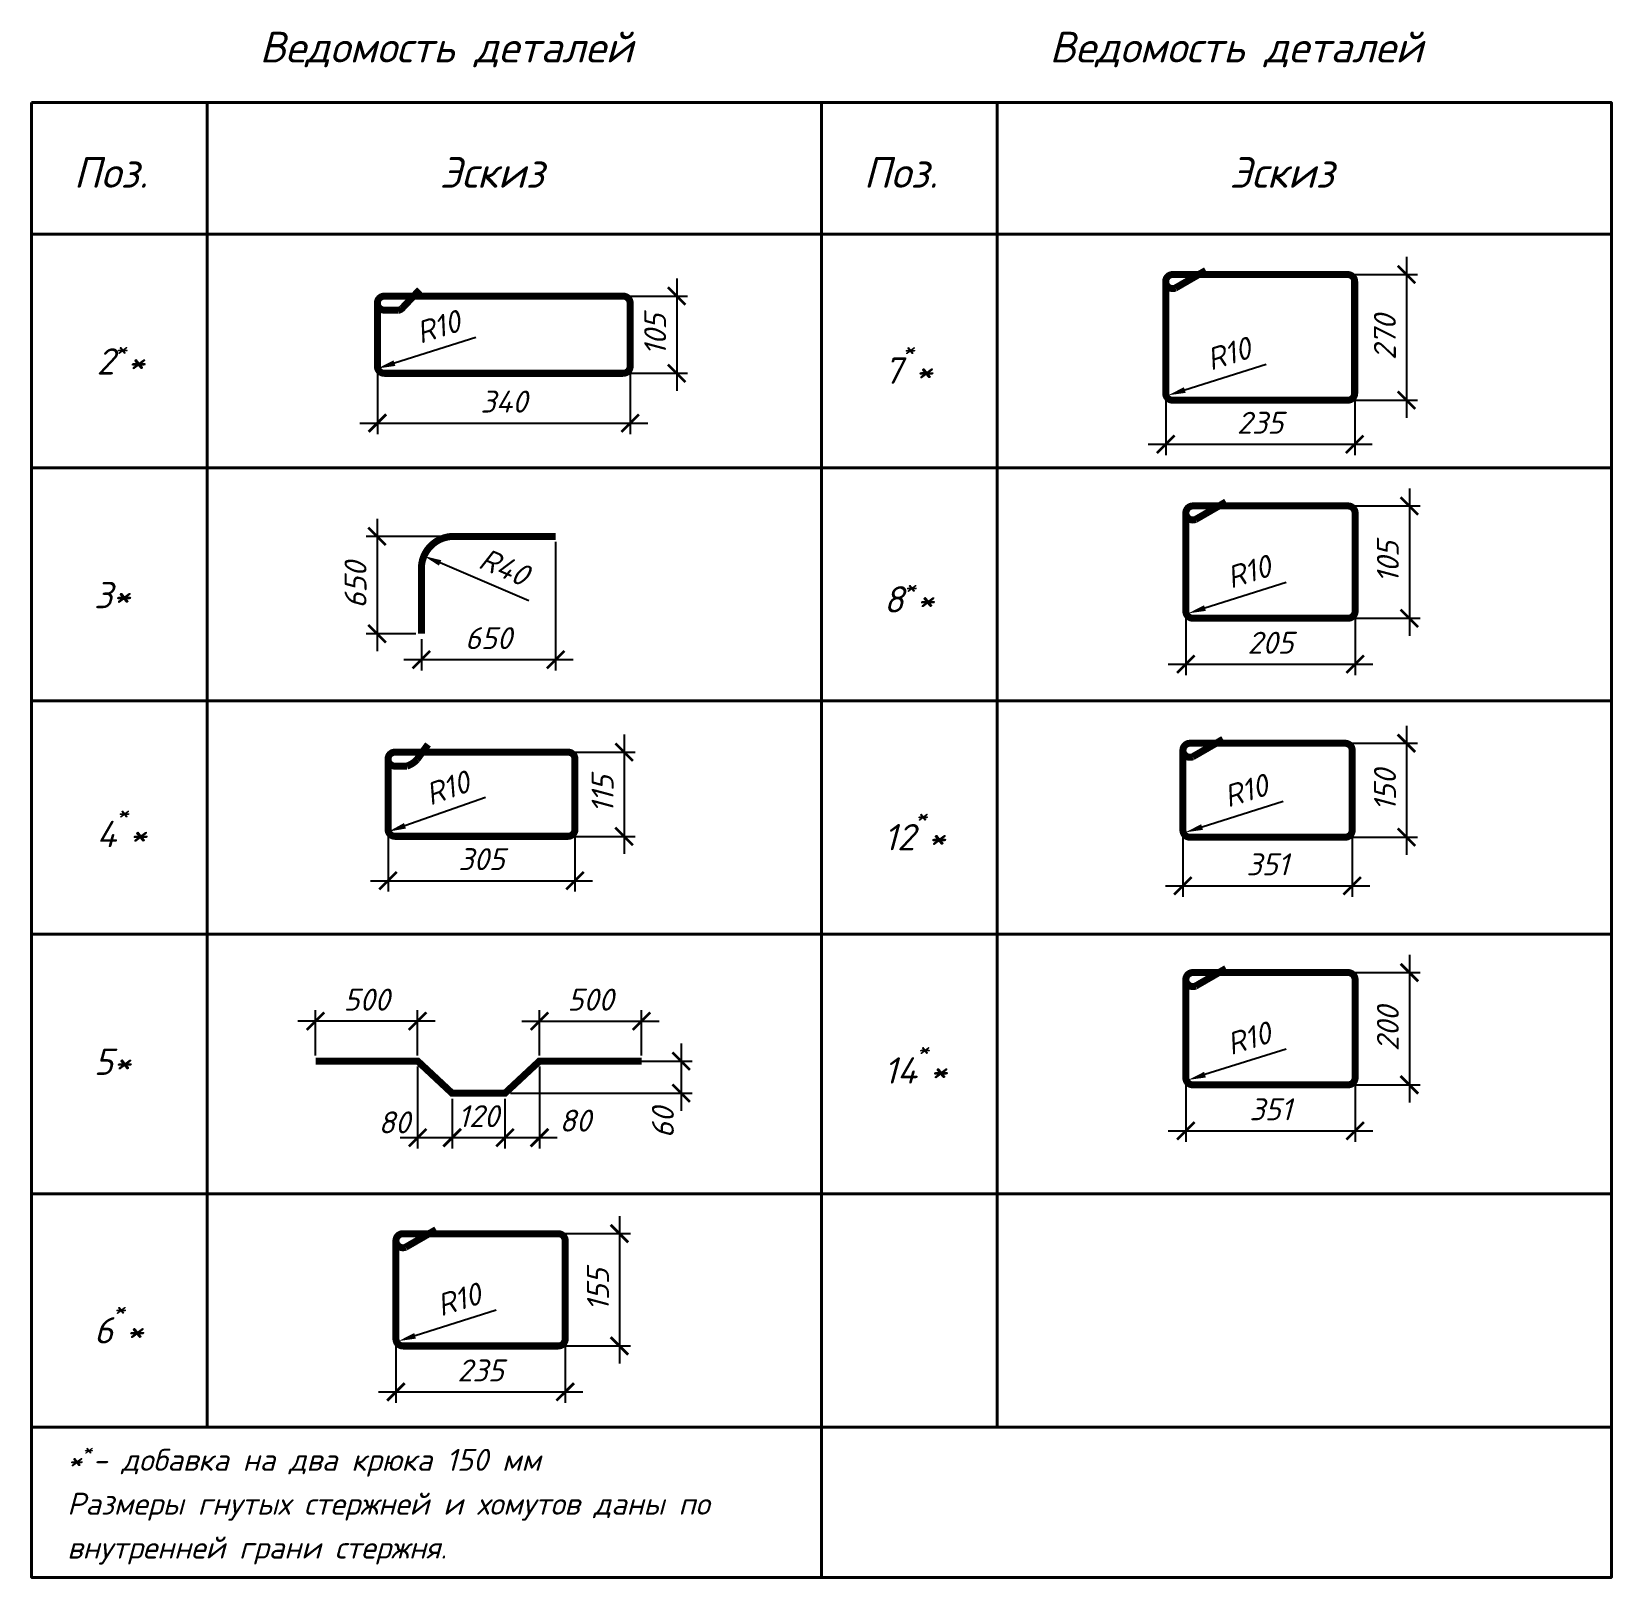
# Model space of a CAD drawing. Header units: millimetres. Extents: x -69292 to 68568, y 17750 to 120236.
# Drawn here: x -69292 to -51292, y 53268 to 70886 of the extents above; entities that cross this region are included whole.
import ezdxf

# ---------------------------------------------------------------- set-up
doc = ezdxf.new("R2010")
doc.units = ezdxf.units.MM
doc.header["$PDMODE"] = 3
doc.layers.get('0').update_dxf_attribs({"lineweight": 5})
doc.layers.get('Defpoints').update_dxf_attribs({"lineweight": 0})
for name, color, linetype, lineweight in [('#Dimensions', 7, 'Continuous', 9), ('#Арматура', 152, 'Continuous', 30), ('k_ Рамка', 251, 'Continuous', 40)]:
    doc.layers.add(name, color=color, linetype=linetype, lineweight=lineweight)
doc.styles.add('STEP PR', font='isocpeui.ttf')
doc.dimstyles.new('SPDS', dxfattribs={"dimscale": 10, "dimtxt": 2.5, "dimasz": 2, "dimexe": 1.25, "dimexo": 0.625, "dimtad": 1, "dimdec": 0, "dimrnd": 0.001, "dimtxsty": 'STEP PR', "dimblk": 'ARCHTICK', "dimcen": 2.5, "dimdle": 2, "dimclrd": 256, "dimclre": 256, "dimclrt": 7, "dimadec": 0, "dimazin": 2, "dimtfac": 0.75, "dimtdec": 0, "dimtmove": 1, "dimatfit": 3, "dimfxl": 1, "dimtolj": 1, "dimarcsym": 1})

# ---------------------------------------------------------------- blocks, each defined once
blk = doc.blocks.new('_ArchTick')
at = {"color": 0, "linetype": 'ByBlock', "const_width": 0.15}
blk.add_lwpolyline([(-0.5, -0.5), (0.5, 0.5)], dxfattribs=at)
blk = doc.blocks.new('*D366')
at = {"layer": '#Dimensions', "lineweight": -2, "transparency": 16777216}
for p, q in [((-56370, 66884), (-56370, 66058)), ((-54217, 66884), (-54217, 66058)), ((-56570, 66183), (-54017, 66183))]:
    blk.add_line(p, q, dxfattribs=at)
at = {"layer": 'Defpoints', "color": 0, "transparency": 16777216}
for p in [(-56370, 66946), (-54217, 66946), (-54217, 66183)]:
    blk.add_point(p, dxfattribs=at)
at = {"layer": '#Dimensions', "lineweight": -2, "transparency": 16777216, "xscale": 200, "yscale": 200, "zscale": 200, "rotation": 180}
blk.add_blockref('_ArchTick', (-56370, 66183), dxfattribs=at)
at = {"layer": '#Dimensions', "lineweight": -2, "transparency": 16777216, "xscale": 200, "yscale": 200, "zscale": 200}
blk.add_blockref('_ArchTick', (-54217, 66183), dxfattribs=at)
at = {"layer": '#Dimensions', "transparency": 16777216, "insert": (-55294, 66428), "char_height": 250, "attachment_point": 5, "style": 'STEP PR'}
blk.add_mtext('\\A1;235', dxfattribs=at)
blk = doc.blocks.new('*D367')
at = {"layer": '#Dimensions', "lineweight": -2, "transparency": 16777216}
for p, q in [((-53627, 68318), (-53627, 66485)), ((-54486, 68118), (-53502, 68118)), ((-54486, 66685), (-53502, 66685))]:
    blk.add_line(p, q, dxfattribs=at)
at = {"layer": 'Defpoints', "color": 0, "transparency": 16777216}
for p in [(-54548, 68118), (-54548, 66685), (-53627, 66685)]:
    blk.add_point(p, dxfattribs=at)
at = {"layer": '#Dimensions', "lineweight": -2, "transparency": 16777216, "xscale": 200, "yscale": 200, "zscale": 200}
for p, rotation in [((-53627, 68118), 90), ((-53627, 66685), 270)]:
    blk.add_blockref('_ArchTick', p, dxfattribs=dict(at, rotation=rotation))
at = {"layer": '#Dimensions', "transparency": 16777216, "insert": (-53873, 67401), "char_height": 250, "attachment_point": 5, "rotation": 90, "style": 'STEP PR'}
blk.add_mtext('\\A1;270', dxfattribs=at)
blk = doc.blocks.new('*D361')
at = {"layer": '#Dimensions', "lineweight": -2, "transparency": 16777216}
blk.add_line((-55226, 67093), (-56153, 66801), dxfattribs=at)
at = {"layer": '#Dimensions', "transparency": 16777216}
blk.add_solid([(-56163, 66833), (-56143, 66769), (-56343, 66741)], dxfattribs=at)
at = {"layer": 'Defpoints', "color": 0, "transparency": 16777216}
for p in [(-56343, 66741), (-56267, 66765)]:
    blk.add_point(p, dxfattribs=at)
at = {"layer": '#Dimensions', "transparency": 16777216, "insert": (-55655, 67215), "char_height": 250, "attachment_point": 5, "rotation": 17.5041, "style": 'STEP PR'}
blk.add_mtext('\\A1;R10', dxfattribs=at)
blk = doc.blocks.new('*D368')
at = {"layer": '#Dimensions', "lineweight": -2, "transparency": 16777216}
for p, q in [((-56141, 59059), (-56141, 58233)), ((-54212, 59059), (-54212, 58233)), ((-56341, 58358), (-54012, 58358))]:
    blk.add_line(p, q, dxfattribs=at)
at = {"layer": 'Defpoints', "color": 0, "transparency": 16777216}
for p in [(-56141, 59121), (-54212, 59121), (-54212, 58358)]:
    blk.add_point(p, dxfattribs=at)
at = {"layer": '#Dimensions', "lineweight": -2, "transparency": 16777216, "xscale": 200, "yscale": 200, "zscale": 200, "rotation": 180}
blk.add_blockref('_ArchTick', (-56141, 58358), dxfattribs=at)
at = {"layer": '#Dimensions', "lineweight": -2, "transparency": 16777216, "xscale": 200, "yscale": 200, "zscale": 200}
blk.add_blockref('_ArchTick', (-54212, 58358), dxfattribs=at)
at = {"layer": '#Dimensions', "transparency": 16777216, "insert": (-55176, 58603), "char_height": 250, "attachment_point": 5, "style": 'STEP PR'}
blk.add_mtext('\\A1;351', dxfattribs=at)
blk = doc.blocks.new('*D369')
at = {"layer": '#Dimensions', "lineweight": -2, "transparency": 16777216}
for p, q in [((-53594, 60362), (-53594, 58682)), ((-54453, 60162), (-53469, 60162)), ((-54453, 58882), (-53469, 58882))]:
    blk.add_line(p, q, dxfattribs=at)
at = {"layer": 'Defpoints', "color": 0, "transparency": 16777216}
for p in [(-54515, 60162), (-54515, 58882), (-53594, 58882)]:
    blk.add_point(p, dxfattribs=at)
at = {"layer": '#Dimensions', "lineweight": -2, "transparency": 16777216, "xscale": 200, "yscale": 200, "zscale": 200}
for p, rotation in [((-53594, 60162), 90), ((-53594, 58882), 270)]:
    blk.add_blockref('_ArchTick', p, dxfattribs=dict(at, rotation=rotation))
at = {"layer": '#Dimensions', "transparency": 16777216, "insert": (-53839, 59522), "char_height": 250, "attachment_point": 5, "rotation": 90, "style": 'STEP PR'}
blk.add_mtext('\\A1;200', dxfattribs=at)
blk = doc.blocks.new('*D362')
at = {"layer": '#Dimensions', "lineweight": -2, "transparency": 16777216}
blk.add_line((-54997, 59290), (-55923, 58998), dxfattribs=at)
at = {"layer": '#Dimensions', "transparency": 16777216}
blk.add_solid([(-55933, 59030), (-55913, 58966), (-56113, 58938)], dxfattribs=at)
at = {"layer": 'Defpoints', "color": 0, "transparency": 16777216}
for p in [(-56113, 58938), (-56037, 58962)]:
    blk.add_point(p, dxfattribs=at)
at = {"layer": '#Dimensions', "transparency": 16777216, "insert": (-55426, 59412), "char_height": 250, "attachment_point": 5, "rotation": 17.5041, "style": 'STEP PR'}
blk.add_mtext('\\A1;R10', dxfattribs=at)
blk = doc.blocks.new('*D370')
at = {"layer": '#Dimensions', "lineweight": -2, "transparency": 16777216}
for p, q in [((-56174, 61851), (-56174, 61025)), ((-54245, 61851), (-54245, 61025)), ((-56374, 61150), (-54045, 61150))]:
    blk.add_line(p, q, dxfattribs=at)
at = {"layer": 'Defpoints', "color": 0, "transparency": 16777216}
for p in [(-56174, 61914), (-54245, 61914), (-54245, 61150)]:
    blk.add_point(p, dxfattribs=at)
at = {"layer": '#Dimensions', "lineweight": -2, "transparency": 16777216, "xscale": 200, "yscale": 200, "zscale": 200, "rotation": 180}
blk.add_blockref('_ArchTick', (-56174, 61150), dxfattribs=at)
at = {"layer": '#Dimensions', "lineweight": -2, "transparency": 16777216, "xscale": 200, "yscale": 200, "zscale": 200}
blk.add_blockref('_ArchTick', (-54245, 61150), dxfattribs=at)
at = {"layer": '#Dimensions', "transparency": 16777216, "insert": (-55210, 61395), "char_height": 250, "attachment_point": 5, "style": 'STEP PR'}
blk.add_mtext('\\A1;351', dxfattribs=at)
blk = doc.blocks.new('*D371')
at = {"layer": '#Dimensions', "lineweight": -2, "transparency": 16777216}
for p, q in [((-53627, 62975), (-53627, 61504)), ((-54486, 62775), (-53502, 62775)), ((-54486, 61704), (-53502, 61704))]:
    blk.add_line(p, q, dxfattribs=at)
at = {"layer": 'Defpoints', "color": 0, "transparency": 16777216}
for p in [(-54548, 62775), (-54548, 61704), (-53627, 61704)]:
    blk.add_point(p, dxfattribs=at)
at = {"layer": '#Dimensions', "lineweight": -2, "transparency": 16777216, "xscale": 200, "yscale": 200, "zscale": 200}
for p, rotation in [((-53627, 62775), 90), ((-53627, 61704), 270)]:
    blk.add_blockref('_ArchTick', p, dxfattribs=dict(at, rotation=rotation))
at = {"layer": '#Dimensions', "transparency": 16777216, "insert": (-53872, 62239), "char_height": 250, "attachment_point": 5, "rotation": 90, "style": 'STEP PR'}
blk.add_mtext('\\A1;150\\P', dxfattribs=at)
blk = doc.blocks.new('*D363')
at = {"layer": '#Dimensions', "lineweight": -2, "transparency": 16777216}
blk.add_line((-55030, 62112), (-55956, 61820), dxfattribs=at)
at = {"layer": '#Dimensions', "transparency": 16777216}
blk.add_solid([(-55966, 61852), (-55946, 61788), (-56146, 61760)], dxfattribs=at)
at = {"layer": 'Defpoints', "color": 0, "transparency": 16777216}
for p in [(-56146, 61760), (-56070, 61784)]:
    blk.add_point(p, dxfattribs=at)
at = {"layer": '#Dimensions', "transparency": 16777216, "insert": (-55459, 62234), "char_height": 250, "attachment_point": 5, "rotation": 17.5041, "style": 'STEP PR'}
blk.add_mtext('\\A1;R10', dxfattribs=at)
blk = doc.blocks.new('*D364')
at = {"layer": '#Dimensions', "lineweight": -2, "transparency": 16777216}
for p, q in [((-56141, 64377), (-56141, 63551)), ((-54212, 64377), (-54212, 63551)), ((-56341, 63676), (-54012, 63676))]:
    blk.add_line(p, q, dxfattribs=at)
at = {"layer": 'Defpoints', "color": 0, "transparency": 16777216}
for p in [(-56141, 64439), (-54212, 64439), (-54212, 63676)]:
    blk.add_point(p, dxfattribs=at)
at = {"layer": '#Dimensions', "lineweight": -2, "transparency": 16777216, "xscale": 200, "yscale": 200, "zscale": 200, "rotation": 180}
blk.add_blockref('_ArchTick', (-56141, 63676), dxfattribs=at)
at = {"layer": '#Dimensions', "lineweight": -2, "transparency": 16777216, "xscale": 200, "yscale": 200, "zscale": 200}
blk.add_blockref('_ArchTick', (-54212, 63676), dxfattribs=at)
at = {"layer": '#Dimensions', "transparency": 16777216, "insert": (-55176, 63921), "char_height": 250, "attachment_point": 5, "style": 'STEP PR'}
blk.add_mtext('\\A1;205', dxfattribs=at)
blk = doc.blocks.new('*D365')
at = {"layer": '#Dimensions', "lineweight": -2, "transparency": 16777216}
for p, q in [((-53594, 65680), (-53594, 64000)), ((-54453, 65480), (-53469, 65480)), ((-54453, 64200), (-53469, 64200))]:
    blk.add_line(p, q, dxfattribs=at)
at = {"layer": 'Defpoints', "color": 0, "transparency": 16777216}
for p in [(-54515, 65480), (-54515, 64200), (-53594, 64200)]:
    blk.add_point(p, dxfattribs=at)
at = {"layer": '#Dimensions', "lineweight": -2, "transparency": 16777216, "xscale": 200, "yscale": 200, "zscale": 200}
for p, rotation in [((-53594, 65480), 90), ((-53594, 64200), 270)]:
    blk.add_blockref('_ArchTick', p, dxfattribs=dict(at, rotation=rotation))
at = {"layer": '#Dimensions', "transparency": 16777216, "insert": (-53839, 64840), "char_height": 250, "attachment_point": 5, "rotation": 90, "style": 'STEP PR'}
blk.add_mtext('\\A1;105', dxfattribs=at)
blk = doc.blocks.new('*D360')
at = {"layer": '#Dimensions', "lineweight": -2, "transparency": 16777216}
blk.add_line((-54997, 64608), (-55923, 64316), dxfattribs=at)
at = {"layer": '#Dimensions', "transparency": 16777216}
blk.add_solid([(-55933, 64348), (-55913, 64284), (-56113, 64256)], dxfattribs=at)
at = {"layer": 'Defpoints', "color": 0, "transparency": 16777216}
for p in [(-56037, 64280), (-56113, 64256)]:
    blk.add_point(p, dxfattribs=at)
at = {"layer": '#Dimensions', "transparency": 16777216, "insert": (-55426, 64730), "char_height": 250, "attachment_point": 5, "rotation": 17.5041, "style": 'STEP PR'}
blk.add_mtext('\\A1;R10', dxfattribs=at)
blk = doc.blocks.new('*D375')
at = {"layer": '#Dimensions', "lineweight": -2, "transparency": 16777216}
for p, q in [((-63322, 65070), (-63322, 63603)), ((-64851, 63960), (-64851, 63603)), ((-65051, 63728), (-63122, 63728))]:
    blk.add_line(p, q, dxfattribs=at)
at = {"layer": 'Defpoints', "color": 0, "transparency": 16777216}
for p in [(-63322, 65133), (-64851, 64023), (-63322, 63728)]:
    blk.add_point(p, dxfattribs=at)
at = {"layer": '#Dimensions', "lineweight": -2, "transparency": 16777216, "xscale": 200, "yscale": 200, "zscale": 200, "rotation": 180}
blk.add_blockref('_ArchTick', (-64851, 63728), dxfattribs=at)
at = {"layer": '#Dimensions', "lineweight": -2, "transparency": 16777216, "xscale": 200, "yscale": 200, "zscale": 200}
blk.add_blockref('_ArchTick', (-63322, 63728), dxfattribs=at)
at = {"layer": '#Dimensions', "transparency": 16777216, "insert": (-64087, 63973), "char_height": 250, "attachment_point": 5, "style": 'STEP PR'}
blk.add_mtext('\\A1;650', dxfattribs=at)
blk = doc.blocks.new('*D372')
at = {"layer": '#Dimensions', "lineweight": -2, "transparency": 16777216}
for p, q in [((-65356, 65333), (-65356, 63823)), ((-64592, 65133), (-65481, 65133)), ((-64914, 64023), (-65481, 64023))]:
    blk.add_line(p, q, dxfattribs=at)
at = {"layer": 'Defpoints', "color": 0, "transparency": 16777216}
for p in [(-64530, 65133), (-65356, 64023), (-64851, 64023)]:
    blk.add_point(p, dxfattribs=at)
at = {"layer": '#Dimensions', "lineweight": -2, "transparency": 16777216, "xscale": 200, "yscale": 200, "zscale": 200}
for p, rotation in [((-65356, 65133), 90), ((-65356, 64023), 270)]:
    blk.add_blockref('_ArchTick', p, dxfattribs=dict(at, rotation=rotation))
at = {"layer": '#Dimensions', "transparency": 16777216, "insert": (-65601, 64578), "char_height": 250, "attachment_point": 5, "rotation": 90, "style": 'STEP PR'}
blk.add_mtext('\\A1;650', dxfattribs=at)
blk = doc.blocks.new('*D373')
at = {"layer": '#Dimensions', "lineweight": -2, "transparency": 16777216}
blk.add_line((-63626, 64397), (-64638, 64831), dxfattribs=at)
at = {"layer": '#Dimensions', "transparency": 16777216}
blk.add_solid([(-64624, 64861), (-64651, 64800), (-64821, 64909)], dxfattribs=at)
at = {"layer": 'Defpoints', "color": 0, "transparency": 16777216}
for p in [(-64821, 64909), (-64482, 64764)]:
    blk.add_point(p, dxfattribs=at)
at = {"layer": '#Dimensions', "transparency": 16777216, "insert": (-63908, 64785), "char_height": 250, "attachment_point": 5, "rotation": 336.8218, "style": 'STEP PR'}
blk.add_mtext('\\A1;R40', dxfattribs=at)
blk = doc.blocks.new('*D376')
at = {"layer": '#Dimensions', "lineweight": -2, "transparency": 16777216}
for p, q in [((-61942, 68072), (-61942, 66792)), ((-62615, 67872), (-61817, 67872)), ((-62615, 66992), (-61817, 66992))]:
    blk.add_line(p, q, dxfattribs=at)
at = {"layer": 'Defpoints', "color": 0, "transparency": 16777216}
for p in [(-62677, 67872), (-62677, 66992), (-61942, 66992)]:
    blk.add_point(p, dxfattribs=at)
at = {"layer": '#Dimensions', "lineweight": -2, "transparency": 16777216, "xscale": 200, "yscale": 200, "zscale": 200}
for p, rotation in [((-61942, 67872), 90), ((-61942, 66992), 270)]:
    blk.add_blockref('_ArchTick', p, dxfattribs=dict(at, rotation=rotation))
at = {"layer": '#Dimensions', "transparency": 16777216, "insert": (-62187, 67432), "char_height": 250, "attachment_point": 5, "rotation": 90, "style": 'STEP PR'}
blk.add_mtext('\\A1;105', dxfattribs=at)
blk = doc.blocks.new('*D377')
at = {"layer": '#Dimensions', "lineweight": -2, "transparency": 16777216}
for p, q in [((-65352, 67206), (-65352, 66299)), ((-62472, 67206), (-62472, 66299)), ((-65552, 66424), (-62272, 66424))]:
    blk.add_line(p, q, dxfattribs=at)
at = {"layer": 'Defpoints', "color": 0, "transparency": 16777216}
for p in [(-65352, 67269), (-62472, 67269), (-62472, 66424)]:
    blk.add_point(p, dxfattribs=at)
at = {"layer": '#Dimensions', "lineweight": -2, "transparency": 16777216, "xscale": 200, "yscale": 200, "zscale": 200, "rotation": 180}
blk.add_blockref('_ArchTick', (-65352, 66424), dxfattribs=at)
at = {"layer": '#Dimensions', "lineweight": -2, "transparency": 16777216, "xscale": 200, "yscale": 200, "zscale": 200}
blk.add_blockref('_ArchTick', (-62472, 66424), dxfattribs=at)
at = {"layer": '#Dimensions', "transparency": 16777216, "insert": (-63912, 66669), "char_height": 250, "attachment_point": 5, "style": 'STEP PR'}
blk.add_mtext('\\A1;340', dxfattribs=at)
blk = doc.blocks.new('*D378')
at = {"layer": '#Dimensions', "lineweight": -2, "transparency": 16777216}
for p, q in [((-63101, 61782), (-63101, 61084)), ((-65231, 61732), (-65231, 61084)), ((-65431, 61209), (-62901, 61209))]:
    blk.add_line(p, q, dxfattribs=at)
at = {"layer": 'Defpoints', "color": 0, "transparency": 16777216}
for p in [(-65231, 61794), (-63101, 61845), (-63101, 61209)]:
    blk.add_point(p, dxfattribs=at)
at = {"layer": '#Dimensions', "lineweight": -2, "transparency": 16777216, "xscale": 200, "yscale": 200, "zscale": 200, "rotation": 180}
blk.add_blockref('_ArchTick', (-65231, 61209), dxfattribs=at)
at = {"layer": '#Dimensions', "lineweight": -2, "transparency": 16777216, "xscale": 200, "yscale": 200, "zscale": 200}
blk.add_blockref('_ArchTick', (-63101, 61209), dxfattribs=at)
at = {"layer": '#Dimensions', "transparency": 16777216, "insert": (-64166, 61454), "char_height": 250, "attachment_point": 5, "style": 'STEP PR'}
blk.add_mtext('\\A1;305', dxfattribs=at)
blk = doc.blocks.new('*D379')
at = {"layer": '#Dimensions', "lineweight": -2, "transparency": 16777216}
for p, q in [((-62541, 62874), (-62541, 61514)), ((-63253, 62674), (-62416, 62674)), ((-63316, 61714), (-62416, 61714))]:
    blk.add_line(p, q, dxfattribs=at)
at = {"layer": 'Defpoints', "color": 0, "transparency": 16777216}
for p in [(-63316, 62674), (-63378, 61714), (-62541, 61714)]:
    blk.add_point(p, dxfattribs=at)
at = {"layer": '#Dimensions', "lineweight": -2, "transparency": 16777216, "xscale": 200, "yscale": 200, "zscale": 200}
for p, rotation in [((-62541, 62674), 90), ((-62541, 61714), 270)]:
    blk.add_blockref('_ArchTick', p, dxfattribs=dict(at, rotation=rotation))
at = {"layer": '#Dimensions', "transparency": 16777216, "insert": (-62786, 62194), "char_height": 250, "attachment_point": 5, "rotation": 90, "style": 'STEP PR'}
blk.add_mtext('\\A1;115', dxfattribs=at)
blk = doc.blocks.new('*D380')
at = {"layer": '#Dimensions', "lineweight": -2, "transparency": 16777216}
blk.add_line((-64232, 67400), (-65158, 67108), dxfattribs=at)
at = {"layer": '#Dimensions', "transparency": 16777216}
blk.add_solid([(-65168, 67139), (-65148, 67076), (-65349, 67047)], dxfattribs=at)
at = {"layer": 'Defpoints', "color": 0, "transparency": 16777216}
for p in [(-65349, 67047), (-65272, 67072)]:
    blk.add_point(p, dxfattribs=at)
at = {"layer": '#Dimensions', "transparency": 16777216, "insert": (-64661, 67521), "char_height": 250, "attachment_point": 5, "rotation": 17.5041, "style": 'STEP PR'}
blk.add_mtext('\\A1;R10', dxfattribs=at)
blk = doc.blocks.new('*D381')
at = {"layer": '#Dimensions', "lineweight": -2, "transparency": 16777216}
blk.add_line((-64122, 62158), (-65038, 61834), dxfattribs=at)
at = {"layer": '#Dimensions', "transparency": 16777216}
blk.add_solid([(-65049, 61866), (-65027, 61803), (-65226, 61768)], dxfattribs=at)
at = {"layer": 'Defpoints', "color": 0, "transparency": 16777216}
for p in [(-65226, 61768), (-65151, 61794)]:
    blk.add_point(p, dxfattribs=at)
at = {"layer": '#Dimensions', "transparency": 16777216, "insert": (-64555, 62265), "char_height": 250, "attachment_point": 5, "rotation": 19.4607, "style": 'STEP PR'}
blk.add_mtext('\\A1;R10', dxfattribs=at)
blk = doc.blocks.new('*D382')
at = {"layer": '#Dimensions', "lineweight": -2, "transparency": 16777216}
for p, q in [((-65141, 56082), (-65141, 55257)), ((-63212, 56082), (-63212, 55257)), ((-65341, 55382), (-63012, 55382))]:
    blk.add_line(p, q, dxfattribs=at)
at = {"layer": 'Defpoints', "color": 0, "transparency": 16777216}
for p in [(-65141, 56145), (-63212, 56145), (-63212, 55382)]:
    blk.add_point(p, dxfattribs=at)
at = {"layer": '#Dimensions', "lineweight": -2, "transparency": 16777216, "xscale": 200, "yscale": 200, "zscale": 200, "rotation": 180}
blk.add_blockref('_ArchTick', (-65141, 55382), dxfattribs=at)
at = {"layer": '#Dimensions', "lineweight": -2, "transparency": 16777216, "xscale": 200, "yscale": 200, "zscale": 200}
blk.add_blockref('_ArchTick', (-63212, 55382), dxfattribs=at)
at = {"layer": '#Dimensions', "transparency": 16777216, "insert": (-64176, 55627), "char_height": 250, "attachment_point": 5, "style": 'STEP PR'}
blk.add_mtext('\\A1;235', dxfattribs=at)
blk = doc.blocks.new('*D383')
at = {"layer": '#Dimensions', "lineweight": -2, "transparency": 16777216}
for p, q in [((-62594, 57386), (-62594, 55706)), ((-63453, 57186), (-62469, 57186)), ((-63453, 55906), (-62469, 55906))]:
    blk.add_line(p, q, dxfattribs=at)
at = {"layer": 'Defpoints', "color": 0, "transparency": 16777216}
for p in [(-63515, 57186), (-63515, 55906), (-62594, 55906)]:
    blk.add_point(p, dxfattribs=at)
at = {"layer": '#Dimensions', "lineweight": -2, "transparency": 16777216, "xscale": 200, "yscale": 200, "zscale": 200}
for p, rotation in [((-62594, 57186), 90), ((-62594, 55906), 270)]:
    blk.add_blockref('_ArchTick', p, dxfattribs=dict(at, rotation=rotation))
at = {"layer": '#Dimensions', "transparency": 16777216, "insert": (-62839, 56546), "char_height": 250, "attachment_point": 5, "rotation": 90, "style": 'STEP PR'}
blk.add_mtext('\\A1;155\\P', dxfattribs=at)
blk = doc.blocks.new('*D374')
at = {"layer": '#Dimensions', "lineweight": -2, "transparency": 16777216}
blk.add_line((-63997, 56314), (-64923, 56022), dxfattribs=at)
at = {"layer": '#Dimensions', "transparency": 16777216}
blk.add_solid([(-64933, 56053), (-64913, 55990), (-65113, 55961)], dxfattribs=at)
at = {"layer": 'Defpoints', "color": 0, "transparency": 16777216}
for p in [(-65037, 55986), (-65113, 55961)]:
    blk.add_point(p, dxfattribs=at)
at = {"layer": '#Dimensions', "transparency": 16777216, "insert": (-64426, 56435), "char_height": 250, "attachment_point": 5, "rotation": 17.5041, "style": 'STEP PR'}
blk.add_mtext('\\A1;R10', dxfattribs=at)
blk = doc.blocks.new('*D394')
at = {"layer": '#Dimensions', "lineweight": -2, "transparency": 16777216}
for p, q in [((-63705, 59608), (-62142, 59608)), ((-63505, 59216), (-63505, 59733)), ((-62342, 59216), (-62342, 59733))]:
    blk.add_line(p, q, dxfattribs=at)
at = {"layer": 'Defpoints', "color": 0, "transparency": 16777216}
for p in [(-62342, 59608), (-63505, 59153), (-62342, 59153)]:
    blk.add_point(p, dxfattribs=at)
at = {"layer": '#Dimensions', "lineweight": -2, "transparency": 16777216, "xscale": 200, "yscale": 200, "zscale": 200, "rotation": 180}
blk.add_blockref('_ArchTick', (-63505, 59608), dxfattribs=at)
at = {"layer": '#Dimensions', "lineweight": -2, "transparency": 16777216, "xscale": 200, "yscale": 200, "zscale": 200}
blk.add_blockref('_ArchTick', (-62342, 59608), dxfattribs=at)
at = {"layer": '#Dimensions', "transparency": 16777216, "insert": (-62924, 59853), "char_height": 250, "attachment_point": 5, "style": 'STEP PR'}
blk.add_mtext('\\A1;500', dxfattribs=at)
blk = doc.blocks.new('*D395')
at = {"layer": '#Dimensions', "lineweight": -2, "transparency": 16777216}
for p, q in [((-64694, 59608), (-66257, 59608)), ((-66057, 59216), (-66057, 59733)), ((-64894, 59216), (-64894, 59733))]:
    blk.add_line(p, q, dxfattribs=at)
at = {"layer": 'Defpoints', "color": 0, "transparency": 16777216}
for p in [(-66057, 59608), (-66057, 59153), (-64894, 59153)]:
    blk.add_point(p, dxfattribs=at)
at = {"layer": '#Dimensions', "lineweight": -2, "transparency": 16777216, "xscale": 200, "yscale": 200, "zscale": 200, "rotation": 180}
blk.add_blockref('_ArchTick', (-66057, 59608), dxfattribs=at)
at = {"layer": '#Dimensions', "lineweight": -2, "transparency": 16777216, "xscale": 200, "yscale": 200, "zscale": 200}
blk.add_blockref('_ArchTick', (-64894, 59608), dxfattribs=at)
at = {"layer": '#Dimensions', "transparency": 16777216, "insert": (-65475, 59853), "char_height": 250, "attachment_point": 5, "style": 'STEP PR'}
blk.add_mtext('\\A1;500', dxfattribs=at)
blk = doc.blocks.new('*D396')
at = {"layer": '#Dimensions', "lineweight": -2, "transparency": 16777216}
for p, q in [((-61891, 59353), (-61891, 58586)), ((-63443, 59153), (-61766, 59153)), ((-63836, 58786), (-61766, 58786))]:
    blk.add_line(p, q, dxfattribs=at)
at = {"layer": 'Defpoints', "color": 0, "transparency": 16777216}
for p in [(-63505, 59153), (-63899, 58786), (-61891, 58786)]:
    blk.add_point(p, dxfattribs=at)
at = {"layer": '#Dimensions', "lineweight": -2, "transparency": 16777216, "xscale": 200, "yscale": 200, "zscale": 200}
for p, rotation in [((-61891, 59153), 90), ((-61891, 58786), 270)]:
    blk.add_blockref('_ArchTick', p, dxfattribs=dict(at, rotation=rotation))
at = {"layer": '#Dimensions', "transparency": 16777216, "insert": (-62099, 58450), "char_height": 250, "attachment_point": 5, "rotation": 90, "style": 'STEP PR'}
blk.add_mtext('\\A1;60', dxfattribs=at)
blk = doc.blocks.new('*D391')
at = {"layer": '#Dimensions', "lineweight": -2, "transparency": 16777216}
for p, q in [((-64894, 59091), (-64894, 58155)), ((-64500, 58724), (-64500, 58155)), ((-65094, 58280), (-64300, 58280))]:
    blk.add_line(p, q, dxfattribs=at)
at = {"layer": 'Defpoints', "color": 0, "transparency": 16777216}
for p in [(-64894, 59153), (-64500, 58786), (-64500, 58280)]:
    blk.add_point(p, dxfattribs=at)
at = {"layer": '#Dimensions', "lineweight": -2, "transparency": 16777216, "xscale": 200, "yscale": 200, "zscale": 200, "rotation": 180}
blk.add_blockref('_ArchTick', (-64894, 58280), dxfattribs=at)
at = {"layer": '#Dimensions', "lineweight": -2, "transparency": 16777216, "xscale": 200, "yscale": 200, "zscale": 200}
blk.add_blockref('_ArchTick', (-64500, 58280), dxfattribs=at)
at = {"layer": '#Dimensions', "transparency": 16777216, "insert": (-65160, 58454), "char_height": 250, "attachment_point": 5, "style": 'STEP PR'}
blk.add_mtext('\\A1;80', dxfattribs=at)
blk = doc.blocks.new('*D392')
at = {"layer": '#Dimensions', "lineweight": -2, "transparency": 16777216}
for p, q in [((-64500, 58724), (-64500, 58155)), ((-63899, 58724), (-63899, 58155)), ((-64700, 58280), (-63699, 58280))]:
    blk.add_line(p, q, dxfattribs=at)
at = {"layer": 'Defpoints', "color": 0, "transparency": 16777216}
for p in [(-64500, 58786), (-63899, 58786), (-63899, 58280)]:
    blk.add_point(p, dxfattribs=at)
at = {"layer": '#Dimensions', "lineweight": -2, "transparency": 16777216, "xscale": 200, "yscale": 200, "zscale": 200, "rotation": 180}
blk.add_blockref('_ArchTick', (-64500, 58280), dxfattribs=at)
at = {"layer": '#Dimensions', "lineweight": -2, "transparency": 16777216, "xscale": 200, "yscale": 200, "zscale": 200}
blk.add_blockref('_ArchTick', (-63899, 58280), dxfattribs=at)
at = {"layer": '#Dimensions', "transparency": 16777216, "insert": (-64200, 58525), "char_height": 250, "attachment_point": 5, "style": 'STEP PR'}
blk.add_mtext('\\A1;120', dxfattribs=at)
blk = doc.blocks.new('*D393')
at = {"layer": '#Dimensions', "lineweight": -2, "transparency": 16777216}
for p, q in [((-63505, 59091), (-63505, 58155)), ((-63899, 58724), (-63899, 58155)), ((-64099, 58280), (-63305, 58280))]:
    blk.add_line(p, q, dxfattribs=at)
at = {"layer": 'Defpoints', "color": 0, "transparency": 16777216}
for p in [(-63505, 59153), (-63899, 58786), (-63505, 58280)]:
    blk.add_point(p, dxfattribs=at)
at = {"layer": '#Dimensions', "lineweight": -2, "transparency": 16777216, "xscale": 200, "yscale": 200, "zscale": 200, "rotation": 180}
blk.add_blockref('_ArchTick', (-63899, 58280), dxfattribs=at)
at = {"layer": '#Dimensions', "lineweight": -2, "transparency": 16777216, "xscale": 200, "yscale": 200, "zscale": 200}
blk.add_blockref('_ArchTick', (-63505, 58280), dxfattribs=at)
at = {"layer": '#Dimensions', "transparency": 16777216, "insert": (-63098, 58474), "char_height": 250, "attachment_point": 5, "style": 'STEP PR'}
blk.add_mtext('\\A1;80', dxfattribs=at)

msp = doc.modelspace()

# ---------------------------------------------------------------- linework, layer by layer
at = {"layer": '#Арматура', "const_width": 80}
for points in [[(-56370.4, 68037.6), (-56370.4, 66764.9, 0.4142136), (-56290.4, 66684.9), (-54297.1, 66684.9, 0.4142136), (-54217.1, 66764.9), (-54217.1, 68037.6, 0.4142136), (-54297.1, 68117.6), (-56290.4, 68117.6, 0.4142136), (-56370.4, 68037.6, 0.4142136), (-56290.4, 67957.6, 0.0984914), (-56259.8, 67963.7), (-55913.4, 68163.7)], [(-65352.3, 67791.5), (-65352.3, 67071.5, 0.4142136), (-65272.3, 66991.5), (-62552.3, 66991.5, 0.4142136), (-62472.3, 67071.5), (-62472.3, 67791.5, 0.4142136), (-62552.3, 67871.5), (-65272.3, 67871.5, 0.4142136), (-65352.3, 67791.5, 0.4142136), (-65272.3, 67711.5), (-65113.3, 67710.5, 0.183017), (-65070.7, 67732.4), (-64871.2, 67943.4)], [(-56140.6, 65399.8), (-56140.6, 64279.8, 0.4142136), (-56060.6, 64199.8), (-54292.4, 64199.8, 0.4142136), (-54212.4, 64279.8), (-54212.4, 65399.8, 0.4142136), (-54292.4, 65479.8), (-56060.6, 65479.8, 0.4142136), (-56140.6, 65399.8, 0.4142136), (-56060.6, 65319.8, 0.0984914), (-56030, 65325.9), (-55683.6, 65525.9)], [(-63322.5, 65132.9), (-64482.5, 65132.9, 0.4142136), (-64851.2, 64764.2), (-64851.2, 64022.8)], [(-56173.6, 62694.9), (-56173.6, 61784, 0.4142136), (-56093.6, 61704), (-54325.4, 61704, 0.4142136), (-54245.4, 61784), (-54245.4, 62694.9, 0.4142136), (-54325.4, 62774.9), (-56093.6, 62774.9, 0.4142136), (-56173.6, 62694.9, 0.4142136), (-56093.6, 62614.9, 0.0984914), (-56063, 62621), (-55716.6, 62821)], [(-65230.8, 62594.3), (-65230.8, 61794.3, 0.4142136), (-65150.8, 61714.3), (-63180.8, 61714.3, 0.4142136), (-63100.8, 61794.3), (-63100.8, 62594.3, 0.4142136), (-63180.8, 62674.3), (-65150.8, 62674.3, 0.4142136), (-65230.8, 62594.3, 0.4142136), (-65150.8, 62514.3, 0.0188096), (-65015.6, 62515.3, 0.1305177), (-64901.7, 62588.7), (-64775.1, 62761.7)], [(-56140.6, 60081.8), (-56140.6, 58961.8, 0.4142136), (-56060.6, 58881.8), (-54292.4, 58881.8, 0.4142136), (-54212.4, 58961.8), (-54212.4, 60081.8, 0.4142136), (-54292.4, 60161.8), (-56060.6, 60161.8, 0.4142136), (-56140.6, 60081.8, 0.4142136), (-56060.6, 60001.8, 0.0984914), (-56030, 60007.9), (-55683.6, 60207.9)], [(-65140.6, 57105.5), (-65140.6, 55985.5, 0.4142136), (-65060.6, 55905.5), (-63292.4, 55905.5, 0.4142136), (-63212.4, 55985.5), (-63212.4, 57105.5, 0.4142136), (-63292.4, 57185.5), (-65060.6, 57185.5, 0.4142136), (-65140.6, 57105.5, 0.4142136), (-65060.6, 57025.5, 0.0984914), (-65030, 57031.6), (-64683.6, 57231.6)]]:
    msp.add_lwpolyline(points, format="xyb", dxfattribs=at)
for points in [[(-66056.8, 59153.2), (-64893.8, 59153.2), (-64500.5, 58786), (-64197.2, 58786)], [(-62342.3, 59153.2), (-63505.3, 59153.2), (-63898.7, 58786), (-64201.9, 58786)]]:
    msp.add_lwpolyline(points, dxfattribs=at)
at = {"layer": 'k_ Рамка'}
for points in [[(-69291.9, 70077.6), (-60291.9, 70077.6), (-60291.9, 53267.9), (-69291.9, 53267.9)], [(-60291.9, 70077.6), (-51291.9, 70077.6), (-51291.9, 53267.9), (-60291.9, 53267.9)]]:
    msp.add_lwpolyline(points, close=True, dxfattribs=at)
for points in [[(-67291.9, 70077.6), (-67291.9, 54980.1)], [(-58291.9, 70077.6), (-58291.9, 54980.1)], [(-69291.9, 68577.6), (-60291.9, 68577.6)], [(-60291.9, 68577.6), (-51291.9, 68577.6)], [(-69291.9, 65916.2), (-60291.9, 65916.2)], [(-69291.9, 65916.2), (-60291.9, 65916.2)], [(-60291.9, 65916.2), (-51291.9, 65916.2)], [(-60291.9, 65916.2), (-51291.9, 65916.2)], [(-69291.9, 63257.1), (-60291.9, 63257.1)], [(-69291.9, 63257.1), (-60291.9, 63257.1)], [(-60291.9, 63257.1), (-51291.9, 63257.1)], [(-60291.9, 63257.1), (-51291.9, 63257.1)], [(-69291.9, 60598.1), (-60291.9, 60598.1)], [(-60291.9, 60598.1), (-51291.9, 60598.1)], [(-69291.9, 57639.1), (-60291.9, 57639.1)], [(-60291.9, 57639.1), (-51291.9, 57639.1)], [(-69291.9, 54980.1), (-60291.9, 54980.1)], [(-69291.9, 54980.1), (-60291.9, 54980.1)], [(-69291.9, 54980.1), (-60291.9, 54980.1)], [(-69291.9, 54980.1), (-60291.9, 54980.1)], [(-69291.9, 54980.1), (-60291.9, 54980.1)], [(-60291.9, 54980.1), (-51291.9, 54980.1)], [(-60291.9, 54980.1), (-51291.9, 54980.1)], [(-60291.9, 54980.1), (-51291.9, 54980.1)], [(-60291.9, 54980.1), (-51291.9, 54980.1)], [(-60291.9, 54980.1), (-51291.9, 54980.1)]]:
    msp.add_lwpolyline(points, dxfattribs=at)

# ---------------------------------------------------------------- texts
at = {"layer": 'k_ Рамка', "style": 'STEP PR'}
for s, p in [('Поз.', (-68812.2, 69106.4)), ('Эскиз', (-64644, 69106.4)), ('Поз.', (-59812.2, 69106.4)), ('Эскиз', (-55644, 69106.4))]:
    msp.add_text(s, height=350, dxfattribs=at).set_placement(p)
at = {"layer": 'k_ Рамка', "char_height": 350, "width": 8861.364, "attachment_point": 1, "style": 'STEP PR'}
for insert in [(-67584.3, 70884.2), (-58584.3, 70884.2)]:
    msp.add_mtext('    Ведомость деталей', dxfattribs=dict(at, insert=insert))
at = {"layer": 'k_ Рамка', "attachment_point": 4, "line_spacing_factor": 1.2, "style": 'STEP PR'}
for s, insert, char_height, width in [('\\A1;2{\\H0.7x;\\S*^ ;}*', (-68551.9, 67178.1), 300, 807.27), ('7{\\A1;\\H0.7x;\\S*^ ;}*', (-59582.1, 67124.9), 300, 807.27), ('3*', (-68582.1, 64463.5), 300, 807.27), ('\\A1;8{\\H0.7x;\\S*^ ;}*', (-59582.1, 64465.9), 300, 807.27), ('4{\\A1;\\H0.7x;\\S*^ ;}*', (-68551.9, 61843.1), 300, 807.27), ('12{\\A1;\\H0.7x;\\S*^ ;}*', (-59582.1, 61806.9), 300, 807.27), ('5*', (-68582.1, 59145.5), 300, 807.27), ('14{\\A1;\\H0.7x;\\S*^ ;}*', (-59582.1, 59147.8), 300, 807.27), ('6{\\A1;\\H0.7x;\\S*^ ;}*', (-68582.1, 56186.4), 300, 807.27), ('\\A1;*{\\H0.7x;\\S*^ ;}- добавка на два крюка 150 мм\\PРазмеры гнутых стержней и хомутов даны по внутренней грани стержня. ', (-68886.5, 54116.1), 250, 7797.309)]:
    msp.add_mtext(s, dxfattribs=dict(at, insert=insert, char_height=char_height, width=width))

# ---------------------------------------------------------------- dimensions: what is measured, and where the dimension line sits
at = {"layer": '#Dimensions'}
for base, p1, p2, text, picture, middle in [((-53626.7, 66684.9), (-54548.3, 68117.6), (-54548.3, 66684.9), '270', '*D367', (-53873.4, 67401.3)), ((-61942.5, 66991.5), (-62677.2, 67871.5), (-62677.2, 66991.5), '105', '*D376', (-62187.5, 67431.5)), ((-53593.7, 64199.8), (-54515.2, 65479.8), (-54515.2, 64199.8), '105', '*D365', (-53838.7, 64839.8)), ((-65356, 64022.8), (-64529.9, 65132.9), (-64851.2, 64022.8), '650', '*D372', (-65601, 64577.9)), ((-62541.4, 61714.3), (-63315.7, 62674.3), (-63378.2, 61714.3), '115', '*D379', (-62786.4, 62194.3)), ((-53626.7, 61704), (-54548.3, 62774.9), (-54548.3, 61704), '150\\P', '*D371', (-53871.7, 62239.4)), ((-53593.7, 58881.8), (-54515.2, 60161.8), (-54515.2, 58881.8), '200', '*D369', (-53838.7, 59521.8)), ((-62593.7, 55905.5), (-63515.2, 57185.5), (-63515.2, 55905.5), '155\\P', '*D383', (-62838.7, 56545.5))]:
    dim = msp.add_linear_dim(base=base, p1=p1, p2=p2, angle=90, text=text, dimstyle='SPDS', override={"dimscale": 100, "dimgap": 1.2, "dimrnd": 5, "dimblk1": 'ArchTick', "dimblk2": 'ArchTick', "dimsah": 1, "dimclrt": 256}, dxfattribs=at)
    dim.commit()
    dim.dimension.update_dxf_attribs({"geometry": picture, "text_midpoint": middle})
for center, mpoint, text, override, picture, middle in [((-65272.3, 67071.5), (-65348.6, 67047.5), 'R10', {"dimscale": 100, "dimgap": 1.2, "dimrnd": 5, "dimblk1": 'ArchTick', "dimsah": 1, "dimclrt": 256}, '*D380', (-64587.1, 67287.6)), ((-56267, 66764.9), (-56343.3, 66740.9), 'R10', {"dimscale": 100, "dimgap": 1.2, "dimrnd": 5, "dimblk1": 'ArchTick', "dimsah": 1, "dimclrt": 256}, '*D361', (-55581.8, 66981)), ((-64482.5, 64764.2), (-64821.4, 64909.3), 'R40', {"dimscale": 100, "dimgap": 1.2, "dimrnd": 5, "dimtxsty": 'STEP PR', "dimblk1": 'ArchTick', "dimsah": 1, "dimclrt": 256}, '*D373', (-64004.1, 64559.4)), ((-56037.2, 64279.8), (-56113.4, 64255.8), 'R10', {"dimscale": 100, "dimgap": 1.2, "dimrnd": 5, "dimblk1": 'ArchTick', "dimsah": 1, "dimclrt": 256}, '*D360', (-55351.9, 64495.9)), ((-65150.8, 61794.3), (-65226.2, 61767.7), 'R10', {"dimscale": 100, "dimgap": 1.2, "dimrnd": 5, "dimblk1": 'ArchTick', "dimsah": 1, "dimclrt": 256}, '*D381', (-64473.3, 62033.7)), ((-56070.2, 61784), (-56146.5, 61759.9), 'R10', {"dimscale": 100, "dimgap": 1.2, "dimrnd": 5, "dimblk1": 'ArchTick', "dimsah": 1, "dimclrt": 256}, '*D363', (-55385, 62000.1)), ((-56037.2, 58961.8), (-56113.4, 58937.7), 'R10', {"dimscale": 100, "dimgap": 1.2, "dimrnd": 5, "dimblk1": 'ArchTick', "dimsah": 1, "dimclrt": 256}, '*D362', (-55351.9, 59177.9)), ((-65037.2, 55985.5), (-65113.4, 55961.4), 'R10', {"dimscale": 100, "dimgap": 1.2, "dimrnd": 5, "dimblk1": 'ArchTick', "dimsah": 1, "dimclrt": 256}, '*D374', (-64351.9, 56201.6))]:
    dim = msp.add_radius_dim(center=center, mpoint=mpoint, text=text, dimstyle='SPDS', override=override, dxfattribs=at)
    dim.commit()
    dim.dimension.update_dxf_attribs({"geometry": picture, "text_midpoint": middle, "dimtype": 164})
for base, p1, p2, text, override, picture, middle in [((-62472.3, 66424.3), (-65352.3, 67269), (-62472.3, 67269), '340', {"dimscale": 100, "dimgap": 1.2, "dimrnd": 5, "dimblk1": 'ArchTick', "dimblk2": 'ArchTick', "dimsah": 1, "dimclrt": 256}, '*D377', (-63912.3, 66669.3)), ((-54217.1, 66182.8), (-56370.4, 66946.2), (-54217.1, 66946.2), '235', {"dimscale": 100, "dimgap": 1.2, "dimrnd": 5, "dimblk1": 'ArchTick', "dimblk2": 'ArchTick', "dimsah": 1, "dimclrt": 256}, '*D366', (-55293.8, 66427.8)), ((-63322.5, 63728.2), (-64851.2, 64022.8), (-63322.5, 65132.9), '650', {"dimscale": 100, "dimgap": 1.2, "dimrnd": 5, "dimtxsty": 'STEP PR', "dimblk1": 'ArchTick', "dimblk2": 'ArchTick', "dimsah": 1, "dimclrt": 256}, '*D375', (-64086.8, 63973.2)), ((-54212.4, 63675.9), (-56140.6, 64439.3), (-54212.4, 64439.3), '205', {"dimscale": 100, "dimgap": 1.2, "dimrnd": 5, "dimblk1": 'ArchTick', "dimblk2": 'ArchTick', "dimsah": 1, "dimclrt": 256}, '*D364', (-55176.5, 63920.9)), ((-63100.8, 61208.9), (-65230.8, 61794.3), (-63100.8, 61844.9), '305', {"dimscale": 100, "dimgap": 1.2, "dimrnd": 5, "dimblk1": 'ArchTick', "dimblk2": 'ArchTick', "dimsah": 1, "dimclrt": 256}, '*D378', (-64165.8, 61453.9)), ((-54245.4, 61150.3), (-56173.6, 61913.7), (-54245.4, 61913.7), '351', {"dimscale": 100, "dimgap": 1.2, "dimrnd": 5, "dimblk1": 'ArchTick', "dimblk2": 'ArchTick', "dimsah": 1, "dimclrt": 256}, '*D370', (-55209.5, 61395.3)), ((-66056.8, 59607.9), (-64893.8, 59153.2), (-66056.8, 59153.2), '500', {"dimscale": 100, "dimgap": 1.2, "dimrnd": 5, "dimblk1": 'ArchTick', "dimblk2": 'ArchTick', "dimsah": 1, "dimclrt": 256}, '*D395', (-65475.3, 59852.9)), ((-62342.3, 59607.9), (-63505.3, 59153.2), (-62342.3, 59153.2), '500', {"dimscale": 100, "dimgap": 1.2, "dimrnd": 5, "dimblk1": 'ArchTick', "dimblk2": 'ArchTick', "dimsah": 1, "dimclrt": 256}, '*D394', (-62923.8, 59852.9)), ((-54212.4, 58357.9), (-56140.6, 59121.3), (-54212.4, 59121.3), '351', {"dimscale": 100, "dimgap": 1.2, "dimrnd": 5, "dimblk1": 'ArchTick', "dimblk2": 'ArchTick', "dimsah": 1, "dimclrt": 256}, '*D368', (-55176.5, 58602.9)), ((-63212.4, 55381.6), (-65140.6, 56145), (-63212.4, 56145), '235', {"dimscale": 100, "dimgap": 1.2, "dimrnd": 5, "dimblk1": 'ArchTick', "dimblk2": 'ArchTick', "dimsah": 1, "dimclrt": 256}, '*D382', (-64176.5, 55626.6))]:
    dim = msp.add_linear_dim(base=base, p1=p1, p2=p2, text=text, dimstyle='SPDS', override=override, dxfattribs=at)
    dim.commit()
    dim.dimension.update_dxf_attribs({"geometry": picture, "text_midpoint": middle})
dim = msp.add_linear_dim(base=(-61890.7, 58786), p1=(-63505.3, 59153.2), p2=(-63898.7, 58786), angle=90, text='60', dimstyle='SPDS', override={"dimscale": 100, "dimgap": 1.2, "dimrnd": 5, "dimblk1": 'ArchTick', "dimblk2": 'ArchTick', "dimsah": 1, "dimclrt": 256}, dxfattribs=at)
dim.commit()
dim.dimension.update_dxf_attribs({"geometry": '*D396', "text_midpoint": (-61854, 58449.6), "dimtype": 160})
for base, p1, p2, text, picture, middle in [((-64500.5, 58280), (-64893.8, 59153.2), (-64500.5, 58786), '80', '*D391', (-65160.1, 58208.8)), ((-63505.3, 58280), (-63898.7, 58786), (-63505.3, 59153.2), '80', '*D393', (-63097.6, 58229.5)), ((-63898.7, 58280), (-64500.5, 58786), (-63898.7, 58786), '120', '*D392', (-64199.6, 58280))]:
    dim = msp.add_linear_dim(base=base, p1=p1, p2=p2, text=text, dimstyle='SPDS', override={"dimscale": 100, "dimgap": 1.2, "dimrnd": 5, "dimblk1": 'ArchTick', "dimblk2": 'ArchTick', "dimsah": 1, "dimclrt": 256}, dxfattribs=at)
    dim.commit()
    dim.dimension.update_dxf_attribs({"geometry": picture, "text_midpoint": middle, "dimtype": 160})

doc.saveas('drawing.dxf')
